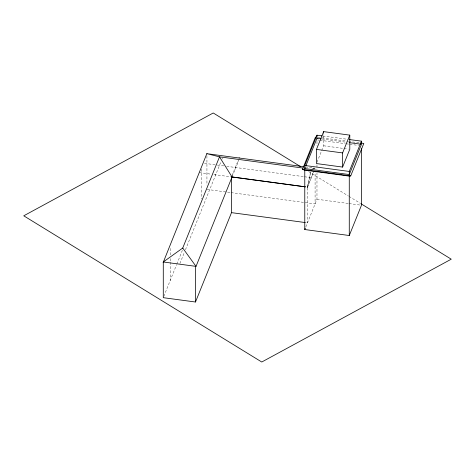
<?xml version="1.0" encoding="UTF-8"?>
<svg xmlns="http://www.w3.org/2000/svg" width="475" height="475" viewBox="0 0 475 475"><rect width="100%" height="100%" fill="white"/><g stroke="black" fill="none" stroke-linecap="round" stroke-linejoin="round"><path stroke-width="0.36" stroke-dasharray="2.38 1.78" d="M310.508 172.027L307.301 187.102L306.82 187.037M215.252 175.489L215.412 174.752M313.292 172.247L307.313 187.857L310.656 172.377M163.816 296.358L176.552 264.771M176.825 264.088L182.602 249.755M179.93 263.488L184.365 252.486M185.476 249.737L220.857 161.963M221.944 159.262L222.49 157.914M232.061 175.566L238.319 160.039M232.055 176.991L238.86 160.111M317.021 162.201L323.635 145.778L323.635 133.742M307.301 187.768L313.458 172.271M306.814 222.757L307.473 222.828L307.473 187.126M305.853 226.854L316.973 199.257L316.973 172.858M311.974 169.07L314.575 168.097M305.425 166.921L315.186 168.186M313.019 168.672L314.925 168.197M322.81 135.969L347.617 139.306M317.722 137.251L321.379 137.744M322.109 137.845L347.712 141.283M348.442 141.384L360.151 142.957M322.08 138.985L346.887 142.322M317.704 139.965L319.164 140.161M319.895 140.256L345.432 143.688M346.156 143.782L349.077 144.18M349.808 144.275L358.56 145.451M323.635 145.778L343.247 148.414M343.971 148.515L348.329 149.097M204.547 163.329L216.648 164.956M217.36 165.051L223.814 165.917M226.694 166.303L303.81 176.67M304.54 176.765L311.285 177.674M199.31 172.591L211.025 174.165M213.952 174.557L231.515 176.92M316.973 199.257L348.347 203.472M349.077 203.573L360.751 205.141M206.934 189.394L230.322 192.535M231.052 192.63L315.091 203.923L315.091 172.128M308.572 171.546L348.347 195.973M348.977 196.365L360.341 203.342M316.973 141.33L316.973 145.73M316.973 164.795L316.973 169.195M206.934 155.871L206.934 185.018M201.305 169.106L201.305 198.983M170.222 248.401L170.222 255.687M170.222 258.602L170.222 261.517M170.222 262.248L170.222 280.464"/><path stroke-width="0.71" d="M206.969 153.354L163.157 262.544M239.139 158.015L239.174 157.682M231.509 177.662L231.509 212.64L195.486 302.011L163.281 297.683L163.281 261.98L182.732 248.045L219.498 156.845L303.05 168.073M163.281 261.98L196.027 266.38L232.055 176.991L219.498 156.845L206.934 153.686L303.964 166.725M360.881 143.052L363.808 143.444L350.722 175.904L349.273 176.124L304.772 170.145L302.444 169.415L315.525 136.96M349.077 139.502L361.481 141.164L361.481 144.281L349.273 174.562L304.772 168.578L304.772 165.466L316.973 135.185L322.08 135.874M304.772 168.578L305.324 167.206M305.876 165.828L316.973 138.302L316.973 135.185M316.469 149.405L323.635 131.623L349.784 135.132L349.784 149.292L342.612 167.081L316.469 163.566L316.469 149.405L342.612 152.92L349.784 135.132M361.481 148.776L361.481 205.236L349.273 235.517L304.772 229.538L305.312 228.196M349.273 174.562L349.273 171.445L361.481 141.164M316.973 138.302L321.355 138.89M349.077 142.613L360.751 144.18M304.772 165.466L349.273 171.445M302.444 169.415L350.722 175.904M231.557 176.872L305.354 186.841M231.509 176.932L305.348 186.853M231.509 212.64L305.354 222.561M300.366 166.505L213.239 112.985L23.75 215.81L261.761 362.015L451.25 259.184L360.97 203.733M182.732 248.045L196.027 266.38M349.273 176.124L349.273 235.517M342.612 152.92L342.612 167.081M323.635 131.623L323.635 133.036M304.772 170.145L304.772 229.538M195.486 266.303L195.486 302.011"/></g></svg>
